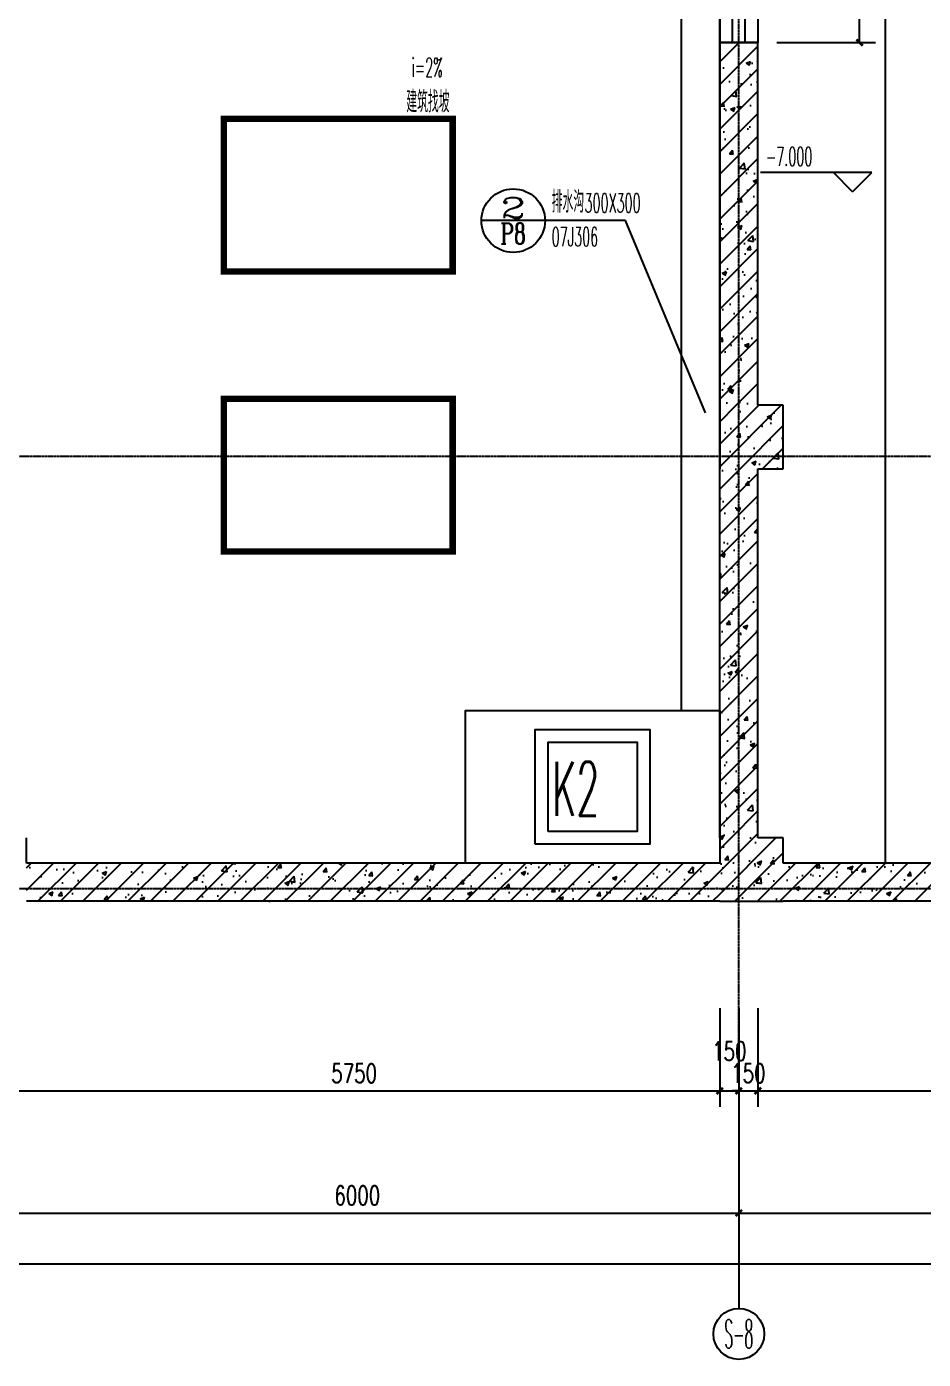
# Model space of a CAD drawing. Extents: x 0 to 2037025, y -2738621 to 0.
# Drawn here: x 981284 to 988335, y -1393863 to -1383388 of the extents above; entities that cross this region are included whole.
import ezdxf
from ezdxf.enums import TextEntityAlignment as Align

# ---------------------------------------------------------------- set-up
doc = ezdxf.new("R2010")
doc.units = 0
doc.header["$LTSCALE"] = 10
doc.header["$MEASUREMENT"] = 0
doc.linetypes.add('DOTE', pattern=[2.42, 2, -0.2, 0.02, -0.2])
for name, color, linetype in [('AXIS', 3, 'Continuous'), ('AXIS_TEXT', 7, 'Continuous'), ('COLUMN', 4, 'Continuous'), ('DIM_ELEV', 3, 'Continuous'), ('DIM_IDEN', 3, 'Continuous'), ('DIM_SYMB', 3, 'Continuous'), ('DOTE', 1, 'DOTE'), ('PUB_DIM', 3, 'Continuous'), ('PUB_HATCH', 252, 'Continuous'), ('PUB_TEXT', 7, 'Continuous'), ('WALL', 4, 'Continuous'), ('water', 2, 'Continuous'), ('WINDOW', 2, 'Continuous')]:
    doc.layers.add(name, color=color, linetype=linetype)
doc.layers.add('DIM_MODI', color=6, linetype='Continuous', plot=False)
doc.styles.add('_TCH_AXIS', font='COMPLEX', dxfattribs={"bigfont": 'GBCBIG'})
doc.styles.add('_TCH_DIM', font='SIMPLEX.shx', dxfattribs={"width": 0.7, "bigfont": 'GBCBIG.shx'})
doc.styles.add('_TCH_DIM_T3', font='simplex_.ttf', dxfattribs={"width": 0.705882, "bigfont": 'GBCBIG'})
doc.styles.add('_TCH_LABEL', font='COMPLEX', dxfattribs={"bigfont": 'GBCBIG'})
doc.styles.add('COMPLEX', font='COMPLEX')
doc.dimstyles.new('_TCH_ARCH&&50', dxfattribs={"dimtxt": 148.75, "dimasz": 50, "dimexe": 125, "dimexo": 150, "dimgap": 63.125, "dimtad": 1, "dimdec": 0, "dimzin": 0, "dimdsep": 46, "dimtxsty": '_TCH_DIM_T3', "dimblk": 'ARCHTICK', "dimcen": 0.09, "dimclrt": 7, "dimazin": 2, "dimtfac": 1, "dimtdec": 0, "dimtix": 1, "dimtmove": 2, "dimatfit": 3, "dimfxl": 0, "dimtolj": 1, "dimtzin": 0, "dimarcsym": 0})
pattern_1 = [(45, (0, 0), (-88.388348, 88.388348), []), (50, (0, 0), (358.63009, -31.37607), [37.5, -412.5]), (355, (0, 0), (-69.37567, 376.09607), [30, -330]), (100.4514, (29.9, -2.6), (289.25469, 344.71977), [31.870095, -350.571056]), (46.1842, (0, 100), (533.62052, -82.75951), [56.25, -618.75]), (96.6356, (44.47, 93.1), (467.33135, 487.05894), [47.80514, -525.8565]), (351.1842, (0, 100), (467.33097, 487.0593), [45, -495]), (21, (50, 75), (298.453526, -201.309445), [37.5, -412.5]), (326, (50, 75), (121.657666, 362.57502), [30, -330]), (71.4514, (74.87, 58.22), (420.111314, 161.26525), [31.870095, -350.571056]), (37.5, (0, 0), (6.079928, 166.446927), [0, -326, 0, -335, 0, -331.25]), (7.5, (0, 0), (131.534769, 197.205856), [0, -191, 0, -318.5, 0, -126.25]), (327.5, (-111.5, 0), (266.911218, -11.277436), [0, -125, 0, -390, 0, -517.5]), (317.5, (-161.5, 0), (291.593085, 50.05249), [0, -162.5, 0, -259, 0, -367.5])]

# ---------------------------------------------------------------- blocks, each defined once
blk = doc.blocks.new('_ArchTick')
at = {"color": 0, "linetype": 'ByBlock', "const_width": 0.4}
blk.add_lwpolyline([(-0.5, -0.5), (0.5, 0.5)], dxfattribs=at)
blk = doc.blocks.new('*D739')
at = {"layer": 'AXIS', "color": 0, "lineweight": -2, "transparency": 16777216}
for p, q in [((980884, -1391613), (980884, -1392838)), ((986884, -1391613), (986884, -1392838)), ((980884, -1392713), (986884, -1392713))]:
    blk.add_line(p, q, dxfattribs=at)
at = {"layer": 'Defpoints', "color": 0, "transparency": 16777216}
for p in [(980884, -1391463), (986884, -1391463), (986884, -1392713)]:
    blk.add_point(p, dxfattribs=at)
at = {"layer": 'AXIS', "color": 0, "lineweight": -2, "transparency": 16777216, "xscale": 50, "yscale": 50, "zscale": 50, "rotation": 180}
blk.add_blockref('_ArchTick', (980884, -1392713), dxfattribs=at)
at = {"layer": 'AXIS', "color": 0, "lineweight": -2, "transparency": 16777216, "xscale": 50, "yscale": 50, "zscale": 50}
blk.add_blockref('_ArchTick', (986884, -1392713), dxfattribs=at)
at = {"layer": 'AXIS', "color": 7, "transparency": 16777216, "insert": (983884, -1392575), "char_height": 148.8, "attachment_point": 5, "style": '_TCH_DIM_T3'}
blk.add_mtext('\\A1;6000', dxfattribs=at)
blk = doc.blocks.new('*D740')
at = {"layer": 'AXIS', "color": 0, "lineweight": -2, "transparency": 16777216}
for p, q in [((986884, -1391613), (986884, -1392838)), ((991384, -1391613), (991384, -1392838)), ((986884, -1392713), (991384, -1392713))]:
    blk.add_line(p, q, dxfattribs=at)
at = {"layer": 'Defpoints', "color": 0, "transparency": 16777216}
for p in [(986884, -1391463), (991384, -1391463), (991384, -1392713)]:
    blk.add_point(p, dxfattribs=at)
at = {"layer": 'AXIS', "color": 0, "lineweight": -2, "transparency": 16777216, "xscale": 50, "yscale": 50, "zscale": 50, "rotation": 180}
blk.add_blockref('_ArchTick', (986884, -1392713), dxfattribs=at)
at = {"layer": 'AXIS', "color": 0, "lineweight": -2, "transparency": 16777216, "xscale": 50, "yscale": 50, "zscale": 50}
blk.add_blockref('_ArchTick', (991384, -1392713), dxfattribs=at)
at = {"layer": 'AXIS', "color": 7, "transparency": 16777216, "insert": (989134, -1392573), "char_height": 148.8, "attachment_point": 5, "style": '_TCH_DIM_T3'}
blk.add_mtext('\\A1;4500', dxfattribs=at)
blk = doc.blocks.new('*D743')
at = {"layer": 'AXIS', "color": 0, "lineweight": -2, "transparency": 16777216}
for p, q in [((962184, -1391613), (962184, -1393238)), ((996084, -1391613), (996084, -1393238)), ((962184, -1393113), (996084, -1393113))]:
    blk.add_line(p, q, dxfattribs=at)
at = {"layer": 'Defpoints', "color": 0, "transparency": 16777216}
for p in [(962184, -1391463), (996084, -1391463), (996084, -1393113)]:
    blk.add_point(p, dxfattribs=at)
at = {"layer": 'AXIS', "color": 0, "lineweight": -2, "transparency": 16777216, "xscale": 50, "yscale": 50, "zscale": 50, "rotation": 180}
blk.add_blockref('_ArchTick', (962184, -1393113), dxfattribs=at)
at = {"layer": 'AXIS', "color": 0, "lineweight": -2, "transparency": 16777216, "xscale": 50, "yscale": 50, "zscale": 50}
blk.add_blockref('_ArchTick', (996084, -1393113), dxfattribs=at)
at = {"layer": 'AXIS', "color": 7, "transparency": 16777216, "insert": (979134, -1392975), "char_height": 148.8, "attachment_point": 5, "style": '_TCH_DIM_T3'}
blk.add_mtext('\\A1;33900', dxfattribs=at)
blk = doc.blocks.new('*D774')
at = {"layer": 'Defpoints', "color": 0, "transparency": 16777216}
for p in [(987034, -1382513), (987834, -1382513), (987034, -1383513)]:
    blk.add_point(p, dxfattribs=at)
at = {"layer": 'PUB_DIM', "color": 0, "lineweight": -2, "transparency": 16777216}
for p, q in [((987184, -1382513), (987959, -1382513)), ((987834, -1383513), (987834, -1382513)), ((987184, -1383513), (987959, -1383513))]:
    blk.add_line(p, q, dxfattribs=at)
at = {"layer": 'PUB_DIM', "color": 0, "lineweight": -2, "transparency": 16777216, "xscale": 50, "yscale": 50, "zscale": 50}
for p, rotation in [((987834, -1382513), 90), ((987834, -1383513), 270)]:
    blk.add_blockref('_ArchTick', p, dxfattribs=dict(at, rotation=rotation))
at = {"layer": 'PUB_DIM', "color": 7, "transparency": 16777216, "insert": (987696, -1383013), "char_height": 148.8, "attachment_point": 5, "rotation": 90, "style": '_TCH_DIM_T3'}
blk.add_mtext('\\A1;1000', dxfattribs=at)
blk = doc.blocks.new('*D780')
at = {"layer": 'Defpoints', "color": 0, "transparency": 16777216}
for p in [(987034, -1390953), (993484, -1390953), (993484, -1391753)]:
    blk.add_point(p, dxfattribs=at)
at = {"layer": 'PUB_DIM', "color": 0, "lineweight": -2, "transparency": 16777216}
for p, q in [((987034, -1391103), (987034, -1391878)), ((993484, -1391103), (993484, -1391878)), ((987034, -1391753), (993484, -1391753))]:
    blk.add_line(p, q, dxfattribs=at)
at = {"layer": 'PUB_DIM', "color": 0, "lineweight": -2, "transparency": 16777216, "xscale": 50, "yscale": 50, "zscale": 50, "rotation": 180}
blk.add_blockref('_ArchTick', (987034, -1391753), dxfattribs=at)
at = {"layer": 'PUB_DIM', "color": 0, "lineweight": -2, "transparency": 16777216, "xscale": 50, "yscale": 50, "zscale": 50}
blk.add_blockref('_ArchTick', (993484, -1391753), dxfattribs=at)
at = {"layer": 'PUB_DIM', "color": 7, "transparency": 16777216, "insert": (990259, -1391613), "char_height": 148.8, "attachment_point": 5, "style": '_TCH_DIM_T3'}
blk.add_mtext('\\A1;6450', dxfattribs=at)
blk = doc.blocks.new('*D781')
at = {"layer": 'Defpoints', "color": 0, "transparency": 16777216}
for p in [(986884, -1390953), (987034, -1390953), (987034, -1391753)]:
    blk.add_point(p, dxfattribs=at)
at = {"layer": 'PUB_DIM', "color": 0, "lineweight": -2, "transparency": 16777216}
for p, q in [((986884, -1391103), (986884, -1391878)), ((987034, -1391103), (987034, -1391878)), ((986884, -1391753), (986834, -1391753)), ((986884, -1391753), (987034, -1391753)), ((987034, -1391753), (987084, -1391753))]:
    blk.add_line(p, q, dxfattribs=at)
at = {"layer": 'PUB_DIM', "color": 0, "lineweight": -2, "transparency": 16777216, "xscale": 50, "yscale": 50, "zscale": 50}
blk.add_blockref('_ArchTick', (986884, -1391753), dxfattribs=at)
at = {"layer": 'PUB_DIM', "color": 0, "lineweight": -2, "transparency": 16777216, "xscale": 50, "yscale": 50, "zscale": 50, "rotation": 180}
blk.add_blockref('_ArchTick', (987034, -1391753), dxfattribs=at)
at = {"layer": 'PUB_DIM', "color": 7, "transparency": 16777216, "insert": (986959, -1391615), "char_height": 148.8, "attachment_point": 5, "style": '_TCH_DIM_T3'}
blk.add_mtext('\\A1;150', dxfattribs=at)
blk = doc.blocks.new('*D782')
at = {"layer": 'Defpoints', "color": 0, "transparency": 16777216}
for p in [(986734, -1390953), (986884, -1390953), (986884, -1391753)]:
    blk.add_point(p, dxfattribs=at)
at = {"layer": 'PUB_DIM', "color": 0, "lineweight": -2, "transparency": 16777216}
for p, q in [((986734, -1391103), (986734, -1391878)), ((986884, -1391103), (986884, -1391878)), ((986734, -1391753), (986884, -1391753))]:
    blk.add_line(p, q, dxfattribs=at)
at = {"layer": 'PUB_DIM', "color": 0, "lineweight": -2, "transparency": 16777216, "xscale": 50, "yscale": 50, "zscale": 50, "rotation": 180}
blk.add_blockref('_ArchTick', (986734, -1391753), dxfattribs=at)
at = {"layer": 'PUB_DIM', "color": 0, "lineweight": -2, "transparency": 16777216, "xscale": 50, "yscale": 50, "zscale": 50}
blk.add_blockref('_ArchTick', (986884, -1391753), dxfattribs=at)
at = {"layer": 'PUB_DIM', "color": 7, "transparency": 16777216, "insert": (986809, -1391441), "char_height": 148.8, "attachment_point": 5, "style": '_TCH_DIM_T3'}
blk.add_mtext('\\A1;150', dxfattribs=at)
blk = doc.blocks.new('*D783')
at = {"layer": 'Defpoints', "color": 0, "transparency": 16777216}
for p in [(980984, -1390953), (986734, -1390953), (986734, -1391753)]:
    blk.add_point(p, dxfattribs=at)
at = {"layer": 'PUB_DIM', "color": 0, "lineweight": -2, "transparency": 16777216}
for p, q in [((980984, -1391103), (980984, -1391878)), ((986734, -1391103), (986734, -1391878)), ((980984, -1391753), (986734, -1391753))]:
    blk.add_line(p, q, dxfattribs=at)
at = {"layer": 'PUB_DIM', "color": 0, "lineweight": -2, "transparency": 16777216, "xscale": 50, "yscale": 50, "zscale": 50, "rotation": 180}
blk.add_blockref('_ArchTick', (980984, -1391753), dxfattribs=at)
at = {"layer": 'PUB_DIM', "color": 0, "lineweight": -2, "transparency": 16777216, "xscale": 50, "yscale": 50, "zscale": 50}
blk.add_blockref('_ArchTick', (986734, -1391753), dxfattribs=at)
at = {"layer": 'PUB_DIM', "color": 7, "transparency": 16777216, "insert": (983859, -1391615), "char_height": 148.8, "attachment_point": 5, "style": '_TCH_DIM_T3'}
blk.add_mtext('\\A1;5750', dxfattribs=at)
blk = doc.blocks.new('$WINLIB2D$00000001')
at = {"color": 0}
for points in [[(-0.5, 0.5), (-0.5, -0.5)], [(-0.5, 0.5), (0.5, 0.5)], [(0.5, -0.5), (0.5, 0.5)], [(0.5, 0.167), (-0.5, 0.167)], [(0.5, -0.167), (-0.5, -0.167)], [(-0.5, -0.5), (0.5, -0.5)]]:
    blk.add_lwpolyline(points, dxfattribs=at)
blk = doc.blocks.new('_AXISO')
blk.add_circle((0, 0), 0.5)
at = {"layer": 'AXIS_TEXT', "style": 'COMPLEX', "width": 1.041667}
blk.add_attdef('A', text='', height=0.56, dxfattribs=at).set_placement((-0.25, -0.28), (0.25, -0.28), align=Align.FIT)

msp = doc.modelspace()

# ---------------------------------------------------------------- hatches: boundary and pattern name
at = {"layer": 'PUB_HATCH'}
h = msp.add_hatch(dxfattribs=at)
h.set_pattern_fill('钢筋混凝土', color=256, scale=50, style=0)
h.set_pattern_definition(pattern_1)
h.paths.add_polyline_path([(986733.9, -1386363.1), (987033.9, -1386363.1), (987033.9, -1383513.1), (986733.9, -1383513.1)])
h = msp.add_hatch(dxfattribs=at)
h.set_pattern_fill('钢筋混凝土', color=256, scale=50, style=0)
h.set_pattern_definition(pattern_1)
h.paths.add_polyline_path([(986733.9, -1386863.1), (987233.9, -1386863.1), (987233.9, -1386363.1), (986733.9, -1386363.1)])
h = msp.add_hatch(dxfattribs=at)
h.set_pattern_fill('钢筋混凝土', color=256, scale=50, style=0)
h.set_pattern_definition(pattern_1)
h.paths.add_polyline_path([(987033.9, -1386863.1), (986733.9, -1386863.1), (986733.9, -1389763.1), (987033.9, -1389763.1)])
h = msp.add_hatch(dxfattribs=at)
h.set_pattern_fill('钢筋混凝土', color=256, scale=50, style=0)
h.set_pattern_definition(pattern_1)
h.paths.add_polyline_path([(986733.9, -1390263.1), (987233.9, -1390263.1), (987233.9, -1389763.1), (986733.9, -1389763.1)])
h = msp.add_hatch(dxfattribs=at)
h.set_pattern_fill('钢筋混凝土', color=256, scale=50, style=0)
h.set_pattern_definition(pattern_1)
h.paths.add_polyline_path([(981283.9, -1389963.1), (981283.9, -1390263.1), (986733.9, -1390263.1), (986733.9, -1389963.1)])
h = msp.add_hatch(dxfattribs=at)
h.set_pattern_fill('钢筋混凝土', color=256, scale=50, style=0)
h.set_pattern_definition(pattern_1)
h.paths.add_polyline_path([(987233.9, -1389963.1), (987233.9, -1390263.1), (994583.9, -1390263.1), (994617.3, -1390063.1), (994483.9, -1389963.1)])

# ---------------------------------------------------------------- linework, layer by layer
msp.add_line((988033.9, -1378213.1), (988033.9, -1389963.1))
for points in [[(986733.9, -1388763.1), (986733.9, -1378213.1), (982833.9, -1378213.1)], [(986433.9, -1388763.1), (986433.9, -1378513.1), (982833.9, -1378513.1)]]:
    msp.add_lwpolyline(points)
at = {"layer": 'AXIS'}
msp.add_line((986883.9, -1391463.1), (986883.9, -1393463.1), dxfattribs=at)
at = {"layer": 'COLUMN'}
for p, q in [((986733.9, -1386363.1), (986733.9, -1386863.1)), ((987233.9, -1386363.1), (987033.9, -1386363.1)), ((987233.9, -1386863.1), (987233.9, -1386363.1)), ((987033.9, -1386863.1), (987233.9, -1386863.1)), ((981283.9, -1389963.1), (981283.9, -1389763.1)), ((986733.9, -1389763.1), (986733.9, -1389963.1)), ((987233.9, -1389763.1), (987033.9, -1389763.1)), ((987233.9, -1389963.1), (987233.9, -1389763.1)), ((986733.9, -1390263.1), (987233.9, -1390263.1))]:
    msp.add_line(p, q, dxfattribs=at)
at = {"layer": 'DIM_ELEV'}
for p, q in [((987928.7, -1384535.4), (987054.2, -1384535.4)), ((987778.7, -1384685.4), (987628.7, -1384535.4)), ((987778.7, -1384685.4), (987928.7, -1384535.4))]:
    msp.add_line(p, q, dxfattribs=at)
at = {"layer": 'DIM_IDEN'}
for p, q in [((985360.2, -1384912.9), (984860.2, -1384912.9)), ((985992.9, -1384912.9), (985360.2, -1384912.9)), ((986621.6, -1386423), (985992.9, -1384912.9))]:
    msp.add_line(p, q, dxfattribs=at)
for centre, radius in [((985110.2, -1384912.9), 250), ((986621.6, -1386423), 0)]:
    msp.add_circle(centre, radius, dxfattribs=at)
at = {"layer": 'DIM_MODI', "const_width": 50}
for points in [[(984633.9, -1384113.1), (984633.9, -1385313.1), (982833.9, -1385313.1), (982833.9, -1384113.1)], [(984633.9, -1386313.1), (984633.9, -1387513.1), (982833.9, -1387513.1), (982833.9, -1386313.1)]]:
    msp.add_lwpolyline(points, close=True, dxfattribs=at)
at = {"layer": 'DIM_SYMB'}
msp.add_lwpolyline([(983522.1, -1383835.7, 0, 0, 0), (985200.7, -1383835.7, 40, 0, 0), (985350.7, -1383835.7, 0, 0, 0)], format="xyseb", dxfattribs=at)
at = {"layer": 'DOTE'}
for p, q in [((986883.9, -1391563.1), (986883.9, -1368463.1)), ((960783.9, -1386763.1), (997483.9, -1386763.1)), ((960783.9, -1390163.1), (997483.9, -1390163.1))]:
    msp.add_line(p, q, dxfattribs=at)
at = {"layer": 'WALL'}
for p, q in [((987033.9, -1383513.1), (986733.9, -1383513.1)), ((986733.9, -1383513.1), (986733.9, -1386363.1)), ((987033.9, -1386363.1), (987033.9, -1383513.1)), ((986733.9, -1389763.1), (986733.9, -1386863.1)), ((987033.9, -1389763.1), (987033.9, -1386863.1)), ((986733.9, -1389963.1), (981283.9, -1389963.1)), ((994483.9, -1389963.1), (987233.9, -1389963.1)), ((986733.9, -1390263.1), (981283.9, -1390263.1)), ((994583.9, -1390263.1), (987233.9, -1390263.1))]:
    msp.add_line(p, q, dxfattribs=at)
at = {"layer": 'water'}
for points in [[(984733.9, -1389963.1), (984733.9, -1388763.1), (986733.9, -1388763.1), (986733.9, -1389963.1)], [(985283.9, -1389813.1), (985283.9, -1388913.1), (986183.9, -1388913.1), (986183.9, -1389813.1)], [(985383.9, -1389713.1), (985383.9, -1389013.1), (986083.9, -1389013.1), (986083.9, -1389713.1)]]:
    msp.add_lwpolyline(points, close=True, dxfattribs=at)

# ---------------------------------------------------------------- block references
at = {"layer": 'AXIS'}
ref = msp.add_blockref('_AXISO', (986883.9, -1393663.1), dxfattribs=dict(at, xscale=400, yscale=400, zscale=400))
ref.add_attrib('A', 'S-8', dxfattribs={"layer": 'AXIS_TEXT', "height": 226.27, "style": '_TCH_AXIS', "width": 0.35}).set_placement((986770.8, -1393776.3), (986997.1, -1393776.3), align=Align.FIT)
at = {"layer": 'WINDOW', "xscale": -1000, "yscale": -300, "zscale": -1000, "rotation": 90}
msp.add_blockref('$WINLIB2D$00000001', (986883.9, -1383013.1), dxfattribs=at)

# ---------------------------------------------------------------- texts
at = {"layer": 'PUB_TEXT', "style": '_TCH_DIM'}
for s, height, width, p in [('i=2%', 148.75, 0.494118, (984310.4, -1383783.2)), ('建筑找坡', 168.79, 0.7, (984269.6, -1384063.2)), ('-7.000', 148.75, 0.494118, (987096.9, -1384482.9)), ('排水沟', 168.79, 0.7, (985412.7, -1384849.2)), ('300X300', 148.75, 0.494118, (985670.7, -1384849.2)), ('07J306', 148.75, 0.494118, (985412.7, -1385114.2))]:
    msp.add_text(s, height=height, dxfattribs=dict(at, width=width)).set_placement(p)
at = {"layer": 'PUB_TEXT', "style": '_TCH_LABEL'}
for s, width, p, p2 in [('2', 1.875, (985009.5, -1384892.8), (985210.8, -1384892.8)), ('P8', 0.729167, (985009.5, -1385094), (985210.8, -1385094))]:
    msp.add_text(s, height=161, dxfattribs=dict(at, width=width)).set_placement(p, p2, align=Align.FIT)
at = {"layer": 'water', "style": '_TCH_DIM', "width": 0.494118}
msp.add_text('K2', height=425, rotation=0, dxfattribs=at).set_placement((985418, -1389590.4))

# ---------------------------------------------------------------- dimensions: what is measured, and where the dimension line sits
at = {"layer": 'AXIS'}
for p1, p2, distance, picture, middle in [((962183.9, -1391463.1), (996083.9, -1391463.1), -1650, '*D743', (979133.9, -1392974.9)), ((980883.9, -1391463.1), (986883.9, -1391463.1), -1250, '*D739', (983883.9, -1392574.9)), ((986883.9, -1391463.1), (991383.9, -1391463.1), -1250, '*D740', (989133.9, -1392573.2))]:
    dim = msp.add_aligned_dim(p1=p1, p2=p2, distance=distance, dimstyle='_TCH_ARCH&&50', dxfattribs=at)
    dim.commit()
    dim.dimension.update_dxf_attribs({"geometry": picture, "text_midpoint": middle})
at = {"layer": 'PUB_DIM'}
for p1, p2, picture, middle in [((987033.9, -1383513.1), (987033.9, -1382513.1), '*D774', (987695.7, -1383013.1)), ((980983.9, -1390953.3), (986733.9, -1390953.3), '*D783', (983858.9, -1391615.2)), ((986883.9, -1390953.3), (987033.9, -1390953.3), '*D781', (986958.9, -1391615.2)), ((987033.9, -1390953.3), (993483.9, -1390953.3), '*D780', (990258.9, -1391613.4))]:
    dim = msp.add_aligned_dim(p1=p1, p2=p2, distance=-800, dimstyle='_TCH_ARCH&&50', dxfattribs=at)
    dim.commit()
    dim.dimension.update_dxf_attribs({"geometry": picture, "text_midpoint": middle})
dim = msp.add_linear_dim(base=(986883.9, -1391753.3), p1=(986733.9, -1390953.3), p2=(986883.9, -1390953.3), angle=0, dimstyle='_TCH_ARCH&&50', dxfattribs=at)
dim.commit()
dim.dimension.update_dxf_attribs({"geometry": '*D782', "text_midpoint": (986808.9, -1391440.8), "dimtype": 129})

doc.saveas('drawing.dxf')
